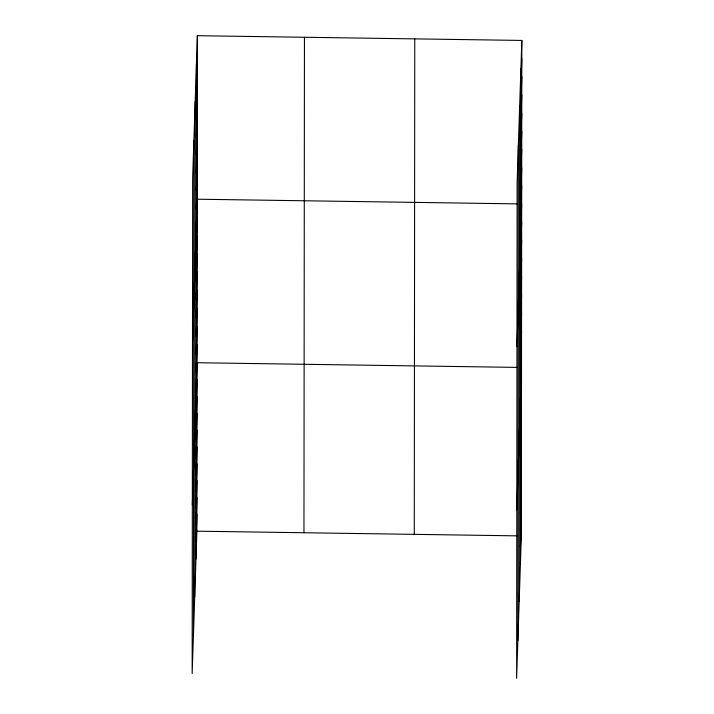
<?xml version="1.0" encoding="UTF-8"?>
<svg xmlns="http://www.w3.org/2000/svg" width="714" height="714" viewBox="0 0 714 714"><rect width="100%" height="100%" fill="white"/><g stroke="black" fill="none" stroke-linecap="round" stroke-linejoin="round"><path stroke-width="1.07" d="M193.414 635.799L193.905 140.319M194.708 596.904L195.19 101.415M195.957 559.142L196.448 63.662M197.376 35.7L192.655 178.081L192.164 673.561L196.885 531.18L197.376 35.7L521.836 40.439L521.345 535.919L516.624 678.3L517.114 182.82L521.836 40.439M303.959 532.742L304.45 37.262M414.281 534.358L414.763 38.877M517.882 640.538L518.364 145.058M519.167 601.643L519.658 106.163M520.426 563.881L520.908 68.401M196.43 81.824L197.359 53.871M196.412 99.996L197.341 72.034M196.395 118.167L197.323 90.205M196.377 136.329L197.305 108.367M196.359 154.501L197.287 126.539M196.341 172.663L197.269 144.71M196.323 190.834L197.251 162.872M196.305 209.006L197.234 181.044M192.494 341.587L197.216 199.206L517.391 203.883M196.27 245.339L197.198 217.377M196.252 263.502L197.18 235.549M196.234 281.673L197.162 253.711M196.216 299.844L197.144 271.882M196.198 318.007L197.126 290.045M196.18 336.178L197.109 308.216M196.163 354.34L197.091 326.378M196.145 372.512L197.073 344.55M192.325 505.093L197.055 362.721L517.231 367.398M196.109 407.524L197.037 379.562M196.091 424.375L197.019 396.413M196.073 441.216L197.002 413.254M196.055 458.067L196.984 430.105M196.038 474.908L196.966 446.946M196.029 491.759L196.957 463.797M196.011 508.6L196.939 480.647M195.993 525.45L196.921 497.488M195.975 542.292L196.903 514.339M520.89 86.572L521.818 58.61M520.872 104.735L521.8 76.773M520.854 122.906L521.782 94.944M520.836 141.069L521.764 113.107M520.818 159.24L521.747 131.278M520.801 177.402L521.729 149.449M520.783 195.574L521.711 167.612M520.765 213.745L521.693 185.783M516.954 346.326L521.675 203.945M520.729 250.078L521.657 222.116M520.711 268.241L521.639 240.288M520.693 286.412L521.622 258.45M520.676 304.583L521.604 276.621M520.658 322.746L521.586 294.784M520.64 340.917L521.568 312.955M520.622 359.08L521.55 331.126M520.604 377.251L521.532 349.289M516.793 509.841L521.515 367.46M520.568 412.264L521.497 384.302M520.551 429.114L521.479 401.152M520.542 445.955L521.461 417.993M520.524 462.806L521.452 434.844M520.506 479.647L521.434 451.685M520.488 496.498L521.416 468.536M520.47 513.339L521.399 485.386M520.452 530.19L521.381 502.228M520.435 547.04L521.363 519.078M196.885 531.18L517.07 535.857"/></g></svg>
